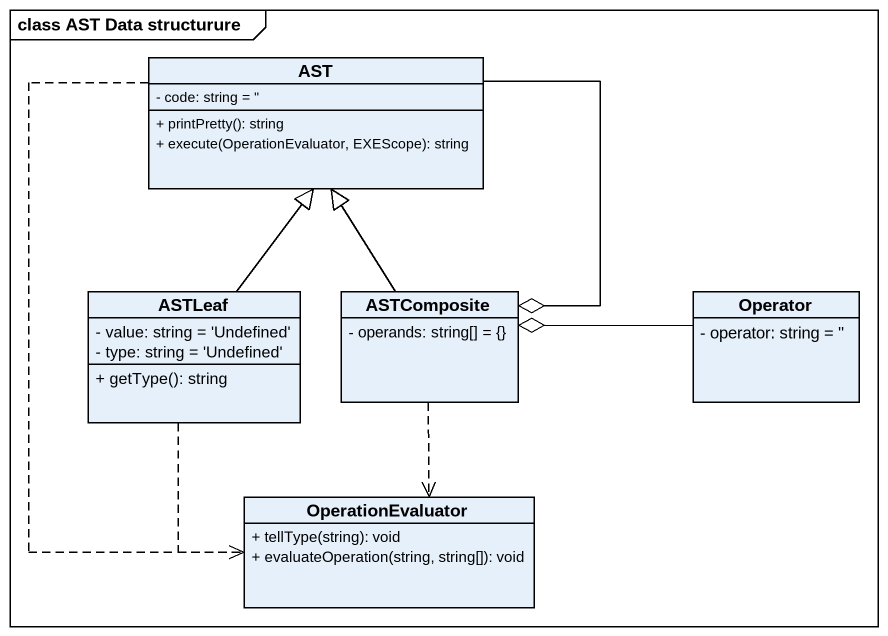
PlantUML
@startuml
mainframe class AST Data structurure
hide circle
hide empty members
skinparam classAttributeIconSize 0
class AST {
  - code: string = ''
  + printPretty(): string
  + execute(OperationEvaluator, EXEScope): string
}
class ASTLeaf {
  - value: string = 'Undefined'
  - type: string = 'Undefined'
  + getType(): string
}
class ASTComposite {
  - operands: string[] = {}
}
class Operator {
  - operator: string = ''
}
class OperationEvaluator {
  + tellType(string): void
  + evaluateOperation(string, string[]): void
}
AST --o ASTComposite
AST ..> OperationEvaluator
ASTLeaf -up-|> AST
ASTLeaf ..> OperationEvaluator
ASTComposite -up-|> AST
ASTComposite ..> OperationEvaluator
Operator -left-o ASTComposite
@enduml
